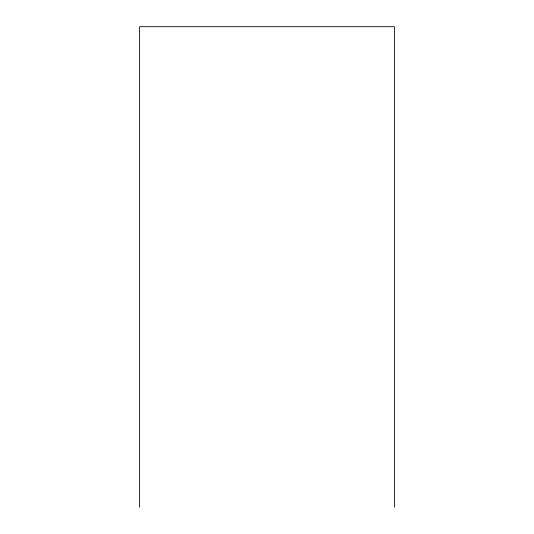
<?xml version="1.0" encoding="UTF-8"?>
<svg xmlns="http://www.w3.org/2000/svg" width="534" height="534" viewBox="0 0 534 534"><rect width="100%" height="100%" fill="white"/><g stroke="black" fill="none" stroke-linecap="round" stroke-linejoin="round"><path stroke-width="0.8" d="M394.466 507.3L394.466 26.7L139.534 26.7L139.534 507.3"/></g></svg>
